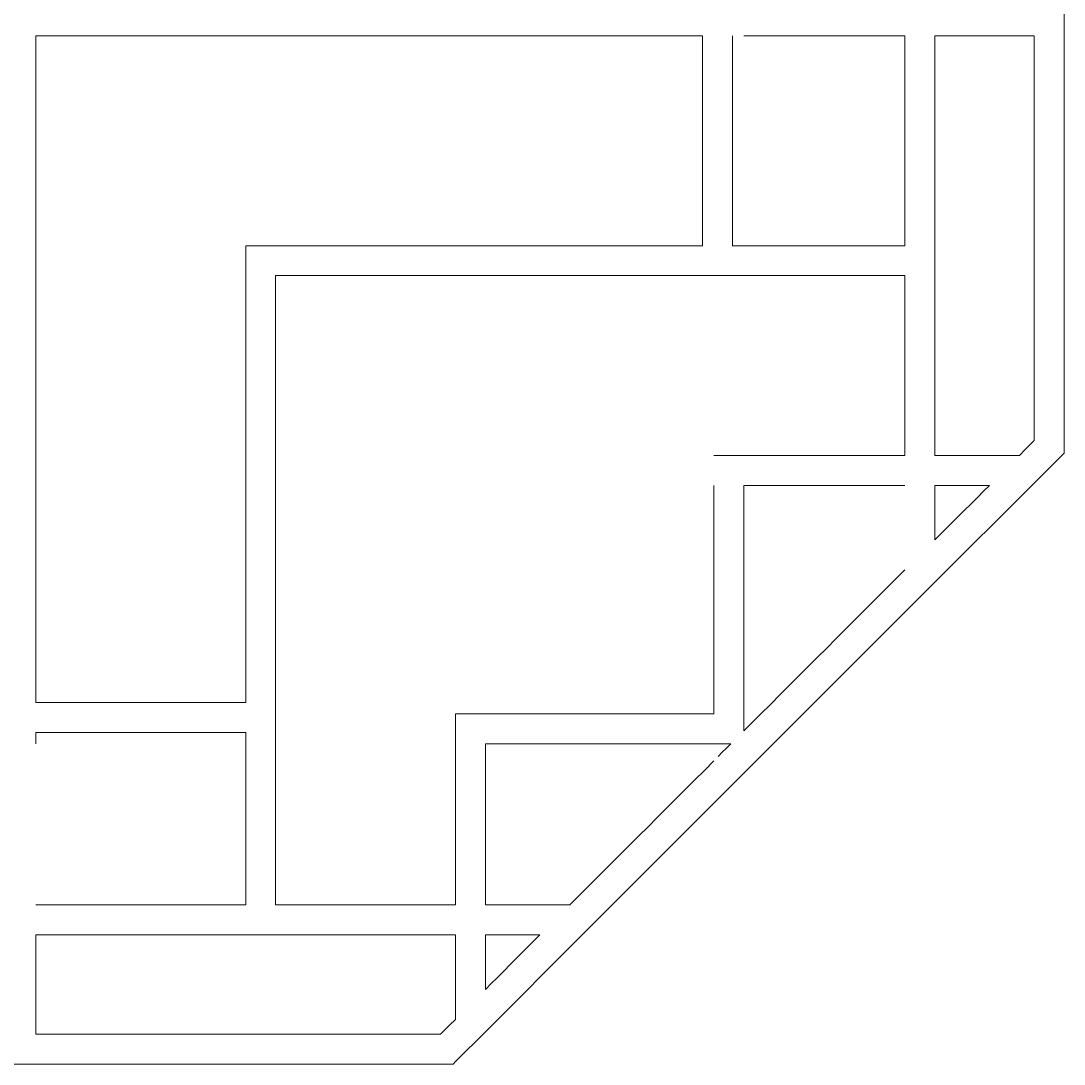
# Model space of a CAD drawing. Header units: centimetres. Extents: x -7.7 to 6, y -13.9 to 14.2.
# Drawn here: x -0.85 to 6.03, y -13.89 to -7.01 of the extents above; entities that cross this region are included whole.
import ezdxf

# ---------------------------------------------------------------- set-up
doc = ezdxf.new("R2010")
doc.units = ezdxf.units.CM
doc.header["$MEASUREMENT"] = 0
doc.layers.add('layer 1', color=7, linetype='Continuous')

msp = doc.modelspace()

# ---------------------------------------------------------------- linework, layer by layer
at = {"layer": 'layer 1', "color": 242, "lineweight": 9}
for points, knots in [([(6.01273, -4.14414), (6.01273, -4.14414), (5.81486, -3.94628), (5.81486, -3.94628), (5.81486, -3.94628), (5.81486, -3.94628), (5.17567, -3.3071), (5.17567, -3.3071), (5.17567, -3.3071), (5.17567, -3.3071), (4.97781, -3.11009), (4.97781, -3.11009), (4.97781, -3.11009), (4.97781, -3.11009), (4.30766, -2.43908), (4.30766, -2.43908), (4.30766, -2.43908), (4.30766, -2.43908), (4.1098, -2.24122), (4.1098, -2.24122), (4.1098, -2.24122), (4.1098, -2.24122), (3.91537, -2.04679), (3.91537, -2.04679), (3.91537, -2.04679), (3.91537, -2.04679), (3.71751, -1.8498), (3.71751, -1.8498), (3.71751, -1.8498), (3.71751, -1.8498), (3.0465, -1.17878), (3.0465, -1.17878), (3.0465, -1.17878), (3.0465, -1.17878), (2.84949, -0.98092), (2.84949, -0.98092), (2.84949, -0.98092), (2.84949, -0.98092), (2.21031, -0.34173), (2.21031, -0.34173), (2.21031, -0.34173), (2.21031, -0.34173), (2.01245, -0.14473), (2.01245, -0.14473), (2.01245, -0.14473), (2.01245, -0.14473), (1.99696, -0.12838), (1.99696, -0.12838), (1.99696, -0.12838), (1.99696, -0.12838), (1.95567, -0.12838), (1.95567, -0.12838), (1.95567, -0.12838), (1.95567, -0.12838), (0.82612, -0.12838), (0.82612, -0.12838), (0.82612, -0.12838), (0.82612, -0.12838), (0.62912, -0.12838), (0.62912, -0.12838), (0.62912, -0.12838), (0.62912, -0.12838), (-0.75507, -0.12838), (-0.75507, -0.12838), (-0.75507, -0.12838), (-0.75507, -0.12838), (-0.95293, -0.12838), (-0.95293, -0.12838), (-0.95293, -0.12838), (-0.95293, -0.12838), (-2.33625, -0.12838), (-2.33625, -0.12838), (-2.33625, -0.12838), (-2.33625, -0.12838), (-2.53411, -0.12838), (-2.53411, -0.12838), (-2.53411, -0.12838), (-2.53411, -0.12838), (-3.70494, -0.12838), (-3.70494, -0.12838), (-3.70494, -0.12838), (-3.70494, -0.12838), (-3.72043, -0.14386), (-3.72043, -0.14386), (-3.72043, -0.14386), (-3.72043, -0.14386), (-3.91829, -0.34173), (-3.91829, -0.34173), (-3.91829, -0.34173), (-3.91829, -0.34173), (-4.55748, -0.98092), (-4.55748, -0.98092), (-4.55748, -0.98092), (-4.55748, -0.98092), (-4.75448, -1.17878), (-4.75448, -1.17878), (-4.75448, -1.17878), (-4.75448, -1.17878), (-5.42549, -1.8498), (-5.42549, -1.8498), (-5.42549, -1.8498), (-5.42549, -1.8498), (-5.62336, -2.04679), (-5.62336, -2.04679), (-5.62336, -2.04679), (-5.62336, -2.04679), (-5.81778, -2.24122), (-5.81778, -2.24122), (-5.81778, -2.24122), (-5.81778, -2.24122), (-6.01479, -2.43908), (-6.01479, -2.43908), (-6.01479, -2.43908), (-6.01479, -2.43908), (-6.6858, -3.11009), (-6.6858, -3.11009), (-6.6858, -3.11009), (-6.6858, -3.11009), (-6.88366, -3.3071), (-6.88366, -3.3071), (-6.88366, -3.3071), (-6.88366, -3.3071), (-7.52284, -3.94628), (-7.52284, -3.94628), (-7.52284, -3.94628), (-7.52284, -3.94628), (-7.72071, -4.14414), (-7.72071, -4.14414), (-7.72071, -4.14414), (-7.72071, -4.14414), (-7.73619, -4.15963), (-7.73619, -4.15963), (-7.73619, -4.15963), (-7.73619, -4.15963), (-7.73619, -5.33047), (-7.73619, -5.33047), (-7.73619, -5.33047), (-7.73619, -5.33047), (-7.73619, -5.52747), (-7.73619, -5.52747), (-7.73619, -5.52747), (-7.73619, -5.52747), (-7.73619, -6.91166), (-7.73619, -6.91166), (-7.73619, -6.91166), (-7.73619, -6.91166), (-7.73619, -7.10952), (-7.73619, -7.10952), (-7.73619, -7.10952), (-7.73619, -7.10952), (-7.73619, -8.49369), (-7.73619, -8.49369), (-7.73619, -8.49369), (-7.73619, -8.49369), (-7.73619, -8.6907), (-7.73619, -8.6907), (-7.73619, -8.6907), (-7.73619, -8.6907), (-7.73619, -9.86153), (-7.73619, -9.86153), (-7.73619, -9.86153), (-7.73619, -9.86153), (-7.72071, -9.87702), (-7.72071, -9.87702), (-7.72071, -9.87702), (-7.72071, -9.87702), (-7.52284, -10.07488), (-7.52284, -10.07488), (-7.52284, -10.07488), (-7.52284, -10.07488), (-6.88366, -10.71407), (-6.88366, -10.71407), (-6.88366, -10.71407), (-6.88366, -10.71407), (-6.6858, -10.91107), (-6.6858, -10.91107), (-6.6858, -10.91107), (-6.6858, -10.91107), (-6.01479, -11.58208), (-6.01479, -11.58208), (-6.01479, -11.58208), (-6.01479, -11.58208), (-5.81778, -11.77995), (-5.81778, -11.77995), (-5.81778, -11.77995), (-5.81778, -11.77995), (-5.62336, -11.97437), (-5.62336, -11.97437), (-5.62336, -11.97437), (-5.62336, -11.97437), (-5.42549, -12.17138), (-5.42549, -12.17138), (-5.42549, -12.17138), (-5.42549, -12.17138), (-4.75448, -12.84239), (-4.75448, -12.84239), (-4.75448, -12.84239), (-4.75448, -12.84239), (-4.55748, -13.04025), (-4.55748, -13.04025), (-4.55748, -13.04025), (-4.55748, -13.04025), (-3.91829, -13.67943), (-3.91829, -13.67943), (-3.91829, -13.67943), (-3.91829, -13.67943), (-3.72043, -13.8773), (-3.72043, -13.8773), (-3.72043, -13.8773), (-3.72043, -13.8773), (-3.70494, -13.89278), (-3.70494, -13.89278), (-3.70494, -13.89278), (-3.70494, -13.89278), (-2.53411, -13.89278), (-2.53411, -13.89278), (-2.53411, -13.89278), (-2.53411, -13.89278), (-2.33625, -13.89278), (-2.33625, -13.89278), (-2.33625, -13.89278), (-2.33625, -13.89278), (-0.95293, -13.89278), (-0.95293, -13.89278), (-0.95293, -13.89278), (-0.95293, -13.89278), (-0.75507, -13.89278), (-0.75507, -13.89278), (-0.75507, -13.89278), (-0.75507, -13.89278), (0.62912, -13.89278), (0.62912, -13.89278), (0.62912, -13.89278), (0.62912, -13.89278), (0.82612, -13.89278), (0.82612, -13.89278), (0.82612, -13.89278), (0.82612, -13.89278), (1.99696, -13.89278), (1.99696, -13.89278), (1.99696, -13.89278), (1.99696, -13.89278), (2.01245, -13.87644), (2.01245, -13.87644), (2.01245, -13.87644), (2.01245, -13.87644), (2.21031, -13.67943), (2.21031, -13.67943), (2.21031, -13.67943), (2.21031, -13.67943), (2.84949, -13.04025), (2.84949, -13.04025), (2.84949, -13.04025), (2.84949, -13.04025), (3.0465, -12.84239), (3.0465, -12.84239), (3.0465, -12.84239), (3.0465, -12.84239), (3.71751, -12.17138), (3.71751, -12.17138), (3.71751, -12.17138), (3.71751, -12.17138), (3.91537, -11.97437), (3.91537, -11.97437), (3.91537, -11.97437), (3.91537, -11.97437), (4.1098, -11.77995), (4.1098, -11.77995), (4.1098, -11.77995), (4.1098, -11.77995), (4.30766, -11.58208), (4.30766, -11.58208), (4.30766, -11.58208), (4.30766, -11.58208), (4.97781, -10.91107), (4.97781, -10.91107), (4.97781, -10.91107), (4.97781, -10.91107), (5.17567, -10.71407), (5.17567, -10.71407), (5.17567, -10.71407), (5.17567, -10.71407), (5.81486, -10.07488), (5.81486, -10.07488), (5.81486, -10.07488), (5.81486, -10.07488), (6.01273, -9.87702), (6.01273, -9.87702), (6.01273, -9.87702), (6.01273, -9.87702), (6.02821, -9.86153), (6.02821, -9.86153), (6.02821, -9.86153), (6.02821, -9.86153), (6.02821, -8.6907), (6.02821, -8.6907), (6.02821, -8.6907), (6.02821, -8.6907), (6.02821, -8.49369), (6.02821, -8.49369), (6.02821, -8.49369), (6.02821, -8.49369), (6.02821, -7.10952), (6.02821, -7.10952), (6.02821, -7.10952), (6.02821, -7.10952), (6.02821, -6.91166), (6.02821, -6.91166), (6.02821, -6.91166), (6.02821, -6.91166), (6.02821, -5.52747), (6.02821, -5.52747), (6.02821, -5.52747), (6.02821, -5.52747), (6.02821, -5.33047), (6.02821, -5.33047), (6.02821, -5.33047), (6.02821, -5.33047), (6.02821, -4.15963), (6.02821, -4.15963)], [0, 0, 0, 0, 0.0123457, 0.0123457, 0.0123457, 0.0123457, 0.0246914, 0.0246914, 0.0246914, 0.0246914, 0.037037, 0.037037, 0.037037, 0.037037, 0.0493827, 0.0493827, 0.0493827, 0.0493827, 0.0617284, 0.0617284, 0.0617284, 0.0617284, 0.0740741, 0.0740741, 0.0740741, 0.0740741, 0.0864198, 0.0864198, 0.0864198, 0.0864198, 0.0987654, 0.0987654, 0.0987654, 0.0987654, 0.1111111, 0.1111111, 0.1111111, 0.1111111, 0.1234568, 0.1234568, 0.1234568, 0.1234568, 0.1358025, 0.1358025, 0.1358025, 0.1358025, 0.1481481, 0.1481481, 0.1481481, 0.1481481, 0.1604938, 0.1604938, 0.1604938, 0.1604938, 0.1728395, 0.1728395, 0.1728395, 0.1728395, 0.1851852, 0.1851852, 0.1851852, 0.1851852, 0.1975309, 0.1975309, 0.1975309, 0.1975309, 0.2098765, 0.2098765, 0.2098765, 0.2098765, 0.2222222, 0.2222222, 0.2222222, 0.2222222, 0.2345679, 0.2345679, 0.2345679, 0.2345679, 0.2469136, 0.2469136, 0.2469136, 0.2469136, 0.2592593, 0.2592593, 0.2592593, 0.2592593, 0.2716049, 0.2716049, 0.2716049, 0.2716049, 0.2839506, 0.2839506, 0.2839506, 0.2839506, 0.2962963, 0.2962963, 0.2962963, 0.2962963, 0.308642, 0.308642, 0.308642, 0.308642, 0.3209877, 0.3209877, 0.3209877, 0.3209877, 0.3333333, 0.3333333, 0.3333333, 0.3333333, 0.345679, 0.345679, 0.345679, 0.345679, 0.3580247, 0.3580247, 0.3580247, 0.3580247, 0.3703704, 0.3703704, 0.3703704, 0.3703704, 0.382716, 0.382716, 0.382716, 0.382716, 0.3950617, 0.3950617, 0.3950617, 0.3950617, 0.4074074, 0.4074074, 0.4074074, 0.4074074, 0.4197531, 0.4197531, 0.4197531, 0.4197531, 0.4320988, 0.4320988, 0.4320988, 0.4320988, 0.4444444, 0.4444444, 0.4444444, 0.4444444, 0.4567901, 0.4567901, 0.4567901, 0.4567901, 0.4691358, 0.4691358, 0.4691358, 0.4691358, 0.4814815, 0.4814815, 0.4814815, 0.4814815, 0.4938272, 0.4938272, 0.4938272, 0.4938272, 0.5061728, 0.5061728, 0.5061728, 0.5061728, 0.5185185, 0.5185185, 0.5185185, 0.5185185, 0.5308642, 0.5308642, 0.5308642, 0.5308642, 0.5432099, 0.5432099, 0.5432099, 0.5432099, 0.5555556, 0.5555556, 0.5555556, 0.5555556, 0.5679012, 0.5679012, 0.5679012, 0.5679012, 0.5802469, 0.5802469, 0.5802469, 0.5802469, 0.5925926, 0.5925926, 0.5925926, 0.5925926, 0.6049383, 0.6049383, 0.6049383, 0.6049383, 0.617284, 0.617284, 0.617284, 0.617284, 0.6296296, 0.6296296, 0.6296296, 0.6296296, 0.6419753, 0.6419753, 0.6419753, 0.6419753, 0.654321, 0.654321, 0.654321, 0.654321, 0.6666667, 0.6666667, 0.6666667, 0.6666667, 0.6790123, 0.6790123, 0.6790123, 0.6790123, 0.691358, 0.691358, 0.691358, 0.691358, 0.7037037, 0.7037037, 0.7037037, 0.7037037, 0.7160494, 0.7160494, 0.7160494, 0.7160494, 0.7283951, 0.7283951, 0.7283951, 0.7283951, 0.7407407, 0.7407407, 0.7407407, 0.7407407, 0.7530864, 0.7530864, 0.7530864, 0.7530864, 0.7654321, 0.7654321, 0.7654321, 0.7654321, 0.7777778, 0.7777778, 0.7777778, 0.7777778, 0.7901235, 0.7901235, 0.7901235, 0.7901235, 0.8024691, 0.8024691, 0.8024691, 0.8024691, 0.8148148, 0.8148148, 0.8148148, 0.8148148, 0.8271605, 0.8271605, 0.8271605, 0.8271605, 0.8395062, 0.8395062, 0.8395062, 0.8395062, 0.8518519, 0.8518519, 0.8518519, 0.8518519, 0.8641975, 0.8641975, 0.8641975, 0.8641975, 0.8765432, 0.8765432, 0.8765432, 0.8765432, 0.8888889, 0.8888889, 0.8888889, 0.8888889, 0.9012346, 0.9012346, 0.9012346, 0.9012346, 0.9135802, 0.9135802, 0.9135802, 0.9135802, 0.9259259, 0.9259259, 0.9259259, 0.9259259, 0.9382716, 0.9382716, 0.9382716, 0.9382716, 0.9506173, 0.9506173, 0.9506173, 0.9506173, 0.962963, 0.962963, 0.962963, 0.962963, 0.9753086, 0.9753086, 0.9753086, 0.9753086, 1, 1, 1, 1]), ([(0.62912, -8.6907), (0.62912, -8.6907), (0.62912, -9.87702), (0.62912, -9.87702), (0.62912, -9.87702), (0.62912, -9.87702), (0.62912, -10.07488), (0.62912, -10.07488), (0.62912, -10.07488), (0.62912, -10.07488), (0.62912, -11.5081), (0.62912, -11.5081), (0.62912, -11.5081), (0.62912, -11.5081), (-0.75507, -11.5081), (-0.75507, -11.5081), (-0.75507, -11.5081), (-0.75507, -11.5081), (-0.75507, -10.07488), (-0.75507, -10.07488), (-0.75507, -10.07488), (-0.75507, -10.07488), (-0.75507, -9.87702), (-0.75507, -9.87702), (-0.75507, -9.87702), (-0.75507, -9.87702), (-0.75507, -8.6907), (-0.75507, -8.6907), (-0.75507, -8.6907), (-0.75507, -8.6907), (-0.75507, -8.49369), (-0.75507, -8.49369), (-0.75507, -8.49369), (-0.75507, -8.49369), (-0.75507, -7.10952), (-0.75507, -7.10952), (-0.75507, -7.10952), (-0.75507, -7.10952), (0.62912, -7.10952), (0.62912, -7.10952), (0.62912, -7.10952), (0.62912, -7.10952), (0.82612, -7.10952), (0.82612, -7.10952), (0.82612, -7.10952), (0.82612, -7.10952), (2.01245, -7.10952), (2.01245, -7.10952), (2.01245, -7.10952), (2.01245, -7.10952), (2.21031, -7.10952), (2.21031, -7.10952), (2.21031, -7.10952), (2.21031, -7.10952), (3.64353, -7.10952), (3.64353, -7.10952), (3.64353, -7.10952), (3.64353, -7.10952), (3.64353, -8.49369), (3.64353, -8.49369), (3.64353, -8.49369), (3.64353, -8.49369), (2.21031, -8.49369), (2.21031, -8.49369), (2.21031, -8.49369), (2.21031, -8.49369), (2.01245, -8.49369), (2.01245, -8.49369), (2.01245, -8.49369), (2.01245, -8.49369), (0.82612, -8.49369), (0.82612, -8.49369), (0.82612, -8.49369), (0.82612, -8.49369), (0.62912, -8.49369), (0.62912, -8.49369), (0.62912, -8.49369), (0.62912, -8.49369), (0.62912, -8.6907), (0.62912, -8.6907), (0.62912, -8.6907), (0.62912, -8.6907), (0.62912, -8.6907), (0.62912, -8.6907)], [0, 0, 0, 0, 0.0454545, 0.0454545, 0.0454545, 0.0454545, 0.0909091, 0.0909091, 0.0909091, 0.0909091, 0.1363636, 0.1363636, 0.1363636, 0.1363636, 0.1818182, 0.1818182, 0.1818182, 0.1818182, 0.2272727, 0.2272727, 0.2272727, 0.2272727, 0.2727273, 0.2727273, 0.2727273, 0.2727273, 0.3181818, 0.3181818, 0.3181818, 0.3181818, 0.3636364, 0.3636364, 0.3636364, 0.3636364, 0.4090909, 0.4090909, 0.4090909, 0.4090909, 0.4545455, 0.4545455, 0.4545455, 0.4545455, 0.5, 0.5, 0.5, 0.5, 0.5454545, 0.5454545, 0.5454545, 0.5454545, 0.5909091, 0.5909091, 0.5909091, 0.5909091, 0.6363636, 0.6363636, 0.6363636, 0.6363636, 0.6818182, 0.6818182, 0.6818182, 0.6818182, 0.7272727, 0.7272727, 0.7272727, 0.7272727, 0.7727273, 0.7727273, 0.7727273, 0.7727273, 0.8181818, 0.8181818, 0.8181818, 0.8181818, 0.8636364, 0.8636364, 0.8636364, 0.8636364, 0.9090909, 0.9090909, 0.9090909, 0.9090909, 1, 1, 1, 1]), ([(3.91537, -7.10952), (3.91537, -7.10952), (4.97781, -7.10952), (4.97781, -7.10952), (4.97781, -7.10952), (4.97781, -7.10952), (4.97781, -8.49369), (4.97781, -8.49369), (4.97781, -8.49369), (4.97781, -8.49369), (3.91537, -8.49369), (3.91537, -8.49369), (3.91537, -8.49369), (3.91537, -8.49369), (3.84139, -8.49369), (3.84139, -8.49369), (3.84139, -8.49369), (3.84139, -8.49369), (3.84139, -7.10952), (3.84139, -7.10952)], [0, 0, 0, 0, 0.1666667, 0.1666667, 0.1666667, 0.1666667, 0.3333333, 0.3333333, 0.3333333, 0.3333333, 0.5, 0.5, 0.5, 0.5, 0.6666667, 0.6666667, 0.6666667, 0.6666667, 1, 1, 1, 1]), ([(5.17567, -9.87702), (5.17567, -9.87702), (5.17567, -8.6907), (5.17567, -8.6907), (5.17567, -8.6907), (5.17567, -8.6907), (5.17567, -8.49369), (5.17567, -8.49369), (5.17567, -8.49369), (5.17567, -8.49369), (5.17567, -7.10952), (5.17567, -7.10952), (5.17567, -7.10952), (5.17567, -7.10952), (5.83035, -7.10952), (5.83035, -7.10952), (5.83035, -7.10952), (5.83035, -7.10952), (5.83035, -7.20071), (5.83035, -7.20071), (5.83035, -7.20071), (5.83035, -7.20071), (5.83035, -7.29103), (5.83035, -7.29103), (5.83035, -7.29103), (5.83035, -7.29103), (5.83035, -7.38137), (5.83035, -7.38137), (5.83035, -7.38137), (5.83035, -7.38137), (5.83035, -7.47169), (5.83035, -7.47169), (5.83035, -7.47169), (5.83035, -7.47169), (5.83035, -7.56116), (5.83035, -7.56116), (5.83035, -7.56116), (5.83035, -7.56116), (5.83035, -7.65062), (5.83035, -7.65062), (5.83035, -7.65062), (5.83035, -7.65062), (5.83035, -7.73924), (5.83035, -7.73924), (5.83035, -7.73924), (5.83035, -7.73924), (5.83035, -7.82699), (5.83035, -7.82699), (5.83035, -7.82699), (5.83035, -7.82699), (5.83035, -7.91387), (5.83035, -7.91387), (5.83035, -7.91387), (5.83035, -7.91387), (5.83035, -7.9999), (5.83035, -7.9999), (5.83035, -7.9999), (5.83035, -7.9999), (5.83035, -8.08507), (5.83035, -8.08507), (5.83035, -8.08507), (5.83035, -8.08507), (5.83035, -8.16938), (5.83035, -8.16938), (5.83035, -8.16938), (5.83035, -8.16938), (5.83035, -8.25196), (5.83035, -8.25196), (5.83035, -8.25196), (5.83035, -8.25196), (5.83035, -8.33368), (5.83035, -8.33368), (5.83035, -8.33368), (5.83035, -8.33368), (5.83035, -8.41455), (5.83035, -8.41455), (5.83035, -8.41455), (5.83035, -8.41455), (5.83035, -8.49369), (5.83035, -8.49369), (5.83035, -8.49369), (5.83035, -8.49369), (5.83035, -8.51865), (5.83035, -8.51865), (5.83035, -8.51865), (5.83035, -8.51865), (5.83035, -8.54359), (5.83035, -8.54359), (5.83035, -8.54359), (5.83035, -8.54359), (5.83035, -8.56855), (5.83035, -8.56855), (5.83035, -8.56855), (5.83035, -8.56855), (5.83035, -8.59349), (5.83035, -8.59349), (5.83035, -8.59349), (5.83035, -8.59349), (5.83035, -8.61844), (5.83035, -8.61844), (5.83035, -8.61844), (5.83035, -8.61844), (5.83035, -8.64253), (5.83035, -8.64253), (5.83035, -8.64253), (5.83035, -8.64253), (5.83035, -8.66662), (5.83035, -8.66662), (5.83035, -8.66662), (5.83035, -8.66662), (5.83035, -8.6907), (5.83035, -8.6907), (5.83035, -8.6907), (5.83035, -8.6907), (5.83035, -8.80598), (5.83035, -8.80598), (5.83035, -8.80598), (5.83035, -8.80598), (5.83035, -8.9161), (5.83035, -8.9161), (5.83035, -8.9161), (5.83035, -8.9161), (5.83035, -9.02105), (5.83035, -9.02105), (5.83035, -9.02105), (5.83035, -9.02105), (5.83035, -9.1217), (5.83035, -9.1217), (5.83035, -9.1217), (5.83035, -9.1217), (5.83035, -9.21547), (5.83035, -9.21547), (5.83035, -9.21547), (5.83035, -9.21547), (5.83035, -9.30407), (5.83035, -9.30407), (5.83035, -9.30407), (5.83035, -9.30407), (5.83035, -9.38581), (5.83035, -9.38581), (5.83035, -9.38581), (5.83035, -9.38581), (5.83035, -9.46064), (5.83035, -9.46064), (5.83035, -9.46064), (5.83035, -9.46064), (5.83035, -9.52947), (5.83035, -9.52947), (5.83035, -9.52947), (5.83035, -9.52947), (5.83035, -9.58968), (5.83035, -9.58968), (5.83035, -9.58968), (5.83035, -9.58968), (5.83035, -9.64302), (5.83035, -9.64302), (5.83035, -9.64302), (5.83035, -9.64302), (5.83035, -9.68776), (5.83035, -9.68776), (5.83035, -9.68776), (5.83035, -9.68776), (5.83035, -9.72389), (5.83035, -9.72389), (5.83035, -9.72389), (5.83035, -9.72389), (5.83035, -9.75142), (5.83035, -9.75142), (5.83035, -9.75142), (5.83035, -9.75142), (5.83035, -9.77034), (5.83035, -9.77034), (5.83035, -9.77034), (5.83035, -9.77034), (5.83035, -9.77981), (5.83035, -9.77981), (5.83035, -9.77981), (5.83035, -9.77981), (5.82088, -9.78842), (5.82088, -9.78842), (5.82088, -9.78842), (5.82088, -9.78842), (5.80195, -9.80819), (5.80195, -9.80819), (5.80195, -9.80819), (5.80195, -9.80819), (5.77185, -9.83831), (5.77185, -9.83831), (5.77185, -9.83831), (5.77185, -9.83831), (5.73313, -9.87702), (5.73313, -9.87702), (5.73313, -9.87702), (5.73313, -9.87702), (5.17567, -9.87702), (5.17567, -9.87702), (5.17567, -9.87702), (5.17567, -9.87702), (5.17567, -9.87702), (5.17567, -9.87702)], [0, 0, 0, 0, 0.0196078, 0.0196078, 0.0196078, 0.0196078, 0.0392157, 0.0392157, 0.0392157, 0.0392157, 0.0588235, 0.0588235, 0.0588235, 0.0588235, 0.0784314, 0.0784314, 0.0784314, 0.0784314, 0.0980392, 0.0980392, 0.0980392, 0.0980392, 0.1176471, 0.1176471, 0.1176471, 0.1176471, 0.1372549, 0.1372549, 0.1372549, 0.1372549, 0.1568627, 0.1568627, 0.1568627, 0.1568627, 0.1764706, 0.1764706, 0.1764706, 0.1764706, 0.1960784, 0.1960784, 0.1960784, 0.1960784, 0.2156863, 0.2156863, 0.2156863, 0.2156863, 0.2352941, 0.2352941, 0.2352941, 0.2352941, 0.254902, 0.254902, 0.254902, 0.254902, 0.2745098, 0.2745098, 0.2745098, 0.2745098, 0.2941176, 0.2941176, 0.2941176, 0.2941176, 0.3137255, 0.3137255, 0.3137255, 0.3137255, 0.3333333, 0.3333333, 0.3333333, 0.3333333, 0.3529412, 0.3529412, 0.3529412, 0.3529412, 0.372549, 0.372549, 0.372549, 0.372549, 0.3921569, 0.3921569, 0.3921569, 0.3921569, 0.4117647, 0.4117647, 0.4117647, 0.4117647, 0.4313725, 0.4313725, 0.4313725, 0.4313725, 0.4509804, 0.4509804, 0.4509804, 0.4509804, 0.4705882, 0.4705882, 0.4705882, 0.4705882, 0.4901961, 0.4901961, 0.4901961, 0.4901961, 0.5098039, 0.5098039, 0.5098039, 0.5098039, 0.5294118, 0.5294118, 0.5294118, 0.5294118, 0.5490196, 0.5490196, 0.5490196, 0.5490196, 0.5686275, 0.5686275, 0.5686275, 0.5686275, 0.5882353, 0.5882353, 0.5882353, 0.5882353, 0.6078431, 0.6078431, 0.6078431, 0.6078431, 0.627451, 0.627451, 0.627451, 0.627451, 0.6470588, 0.6470588, 0.6470588, 0.6470588, 0.6666667, 0.6666667, 0.6666667, 0.6666667, 0.6862745, 0.6862745, 0.6862745, 0.6862745, 0.7058824, 0.7058824, 0.7058824, 0.7058824, 0.7254902, 0.7254902, 0.7254902, 0.7254902, 0.745098, 0.745098, 0.745098, 0.745098, 0.7647059, 0.7647059, 0.7647059, 0.7647059, 0.7843137, 0.7843137, 0.7843137, 0.7843137, 0.8039216, 0.8039216, 0.8039216, 0.8039216, 0.8235294, 0.8235294, 0.8235294, 0.8235294, 0.8431373, 0.8431373, 0.8431373, 0.8431373, 0.8627451, 0.8627451, 0.8627451, 0.8627451, 0.8823529, 0.8823529, 0.8823529, 0.8823529, 0.9019608, 0.9019608, 0.9019608, 0.9019608, 0.9215686, 0.9215686, 0.9215686, 0.9215686, 0.9411765, 0.9411765, 0.9411765, 0.9411765, 0.9607843, 0.9607843, 0.9607843, 0.9607843, 1, 1, 1, 1]), ([(3.71751, -10.07488), (3.71751, -10.07488), (3.71751, -11.58208), (3.71751, -11.58208), (3.71751, -11.58208), (3.71751, -11.58208), (2.21031, -11.58208), (2.21031, -11.58208), (2.21031, -11.58208), (2.21031, -11.58208), (2.01245, -11.58208), (2.01245, -11.58208), (2.01245, -11.58208), (2.01245, -11.58208), (2.01245, -11.77995), (2.01245, -11.77995), (2.01245, -11.77995), (2.01245, -11.77995), (2.01245, -12.84239), (2.01245, -12.84239), (2.01245, -12.84239), (2.01245, -12.84239), (0.82612, -12.84239), (0.82612, -12.84239), (0.82612, -12.84239), (0.82612, -12.84239), (0.82612, -11.77995), (0.82612, -11.77995), (0.82612, -11.77995), (0.82612, -11.77995), (0.82612, -11.70596), (0.82612, -11.70596), (0.82612, -11.70596), (0.82612, -11.70596), (0.82612, -11.58208), (0.82612, -11.58208), (0.82612, -11.58208), (0.82612, -11.58208), (0.82612, -11.5081), (0.82612, -11.5081), (0.82612, -11.5081), (0.82612, -11.5081), (0.82612, -10.07488), (0.82612, -10.07488), (0.82612, -10.07488), (0.82612, -10.07488), (0.82612, -9.87702), (0.82612, -9.87702), (0.82612, -9.87702), (0.82612, -9.87702), (0.82612, -8.6907), (0.82612, -8.6907), (0.82612, -8.6907), (0.82612, -8.6907), (2.01245, -8.6907), (2.01245, -8.6907), (2.01245, -8.6907), (2.01245, -8.6907), (2.21031, -8.6907), (2.21031, -8.6907), (2.21031, -8.6907), (2.21031, -8.6907), (3.64353, -8.6907), (3.64353, -8.6907), (3.64353, -8.6907), (3.64353, -8.6907), (3.71751, -8.6907), (3.71751, -8.6907), (3.71751, -8.6907), (3.71751, -8.6907), (3.84139, -8.6907), (3.84139, -8.6907), (3.84139, -8.6907), (3.84139, -8.6907), (3.91537, -8.6907), (3.91537, -8.6907), (3.91537, -8.6907), (3.91537, -8.6907), (4.97781, -8.6907), (4.97781, -8.6907), (4.97781, -8.6907), (4.97781, -8.6907), (4.97781, -9.87702), (4.97781, -9.87702), (4.97781, -9.87702), (4.97781, -9.87702), (3.91537, -9.87702), (3.91537, -9.87702), (3.91537, -9.87702), (3.91537, -9.87702), (3.71751, -9.87702), (3.71751, -9.87702)], [0, 0, 0, 0, 0.0416667, 0.0416667, 0.0416667, 0.0416667, 0.0833333, 0.0833333, 0.0833333, 0.0833333, 0.125, 0.125, 0.125, 0.125, 0.1666667, 0.1666667, 0.1666667, 0.1666667, 0.2083333, 0.2083333, 0.2083333, 0.2083333, 0.25, 0.25, 0.25, 0.25, 0.2916667, 0.2916667, 0.2916667, 0.2916667, 0.3333333, 0.3333333, 0.3333333, 0.3333333, 0.375, 0.375, 0.375, 0.375, 0.4166667, 0.4166667, 0.4166667, 0.4166667, 0.4583333, 0.4583333, 0.4583333, 0.4583333, 0.5, 0.5, 0.5, 0.5, 0.5416667, 0.5416667, 0.5416667, 0.5416667, 0.5833333, 0.5833333, 0.5833333, 0.5833333, 0.625, 0.625, 0.625, 0.625, 0.6666667, 0.6666667, 0.6666667, 0.6666667, 0.7083333, 0.7083333, 0.7083333, 0.7083333, 0.75, 0.75, 0.75, 0.75, 0.7916667, 0.7916667, 0.7916667, 0.7916667, 0.8333333, 0.8333333, 0.8333333, 0.8333333, 0.875, 0.875, 0.875, 0.875, 0.9166667, 0.9166667, 0.9166667, 0.9166667, 1, 1, 1, 1]), ([(4.97781, -10.63148), (4.97781, -10.63148), (4.92447, -10.68568), (4.92447, -10.68568), (4.92447, -10.68568), (4.92447, -10.68568), (4.86941, -10.74073), (4.86941, -10.74073), (4.86941, -10.74073), (4.86941, -10.74073), (4.8135, -10.79666), (4.8135, -10.79666), (4.8135, -10.79666), (4.8135, -10.79666), (4.75672, -10.85257), (4.75672, -10.85257), (4.75672, -10.85257), (4.75672, -10.85257), (4.69908, -10.91021), (4.69908, -10.91021), (4.69908, -10.91021), (4.69908, -10.91021), (4.64145, -10.96871), (4.64145, -10.96871), (4.64145, -10.96871), (4.64145, -10.96871), (4.58208, -11.02806), (4.58208, -11.02806), (4.58208, -11.02806), (4.58208, -11.02806), (4.52273, -11.08743), (4.52273, -11.08743), (4.52273, -11.08743), (4.52273, -11.08743), (4.46251, -11.14765), (4.46251, -11.14765), (4.46251, -11.14765), (4.46251, -11.14765), (4.40142, -11.20872), (4.40142, -11.20872), (4.40142, -11.20872), (4.40142, -11.20872), (4.33948, -11.26981), (4.33948, -11.26981), (4.33948, -11.26981), (4.33948, -11.26981), (4.27841, -11.33175), (4.27841, -11.33175), (4.27841, -11.33175), (4.27841, -11.33175), (4.2156, -11.39369), (4.2156, -11.39369), (4.2156, -11.39369), (4.2156, -11.39369), (4.15366, -11.45648), (4.15366, -11.45648), (4.15366, -11.45648), (4.15366, -11.45648), (4.09087, -11.51929), (4.09087, -11.51929), (4.09087, -11.51929), (4.09087, -11.51929), (4.02721, -11.58208), (4.02721, -11.58208), (4.02721, -11.58208), (4.02721, -11.58208), (3.99968, -11.61048), (3.99968, -11.61048), (3.99968, -11.61048), (3.99968, -11.61048), (3.97129, -11.63801), (3.97129, -11.63801), (3.97129, -11.63801), (3.97129, -11.63801), (3.94376, -11.66639), (3.94376, -11.66639), (3.94376, -11.66639), (3.94376, -11.66639), (3.91537, -11.69478), (3.91537, -11.69478), (3.91537, -11.69478), (3.91537, -11.69478), (3.91537, -11.58208), (3.91537, -11.58208), (3.91537, -11.58208), (3.91537, -11.58208), (3.91537, -10.07488), (3.91537, -10.07488), (3.91537, -10.07488), (3.91537, -10.07488), (4.97781, -10.07488), (4.97781, -10.07488)], [0, 0, 0, 0, 0.0416667, 0.0416667, 0.0416667, 0.0416667, 0.0833333, 0.0833333, 0.0833333, 0.0833333, 0.125, 0.125, 0.125, 0.125, 0.1666667, 0.1666667, 0.1666667, 0.1666667, 0.2083333, 0.2083333, 0.2083333, 0.2083333, 0.25, 0.25, 0.25, 0.25, 0.2916667, 0.2916667, 0.2916667, 0.2916667, 0.3333333, 0.3333333, 0.3333333, 0.3333333, 0.375, 0.375, 0.375, 0.375, 0.4166667, 0.4166667, 0.4166667, 0.4166667, 0.4583333, 0.4583333, 0.4583333, 0.4583333, 0.5, 0.5, 0.5, 0.5, 0.5416667, 0.5416667, 0.5416667, 0.5416667, 0.5833333, 0.5833333, 0.5833333, 0.5833333, 0.625, 0.625, 0.625, 0.625, 0.6666667, 0.6666667, 0.6666667, 0.6666667, 0.7083333, 0.7083333, 0.7083333, 0.7083333, 0.75, 0.75, 0.75, 0.75, 0.7916667, 0.7916667, 0.7916667, 0.7916667, 0.8333333, 0.8333333, 0.8333333, 0.8333333, 0.875, 0.875, 0.875, 0.875, 0.9166667, 0.9166667, 0.9166667, 0.9166667, 1, 1, 1, 1]), ([(5.17567, -10.43447), (5.17567, -10.43447), (5.17567, -10.07488), (5.17567, -10.07488), (5.17567, -10.07488), (5.17567, -10.07488), (5.53527, -10.07488), (5.53527, -10.07488), (5.53527, -10.07488), (5.53527, -10.07488), (5.49656, -10.1136), (5.49656, -10.1136), (5.49656, -10.1136), (5.49656, -10.1136), (5.45612, -10.15403), (5.45612, -10.15403), (5.45612, -10.15403), (5.45612, -10.15403), (5.41397, -10.19619), (5.41397, -10.19619), (5.41397, -10.19619), (5.41397, -10.19619), (5.36924, -10.24092), (5.36924, -10.24092), (5.36924, -10.24092), (5.36924, -10.24092), (5.32364, -10.28651), (5.32364, -10.28651), (5.32364, -10.28651), (5.32364, -10.28651), (5.27546, -10.33383), (5.27546, -10.33383), (5.27546, -10.33383), (5.27546, -10.33383), (5.22643, -10.38373), (5.22643, -10.38373), (5.22643, -10.38373), (5.22643, -10.38373), (5.17567, -10.43447), (5.17567, -10.43447), (5.17567, -10.43447), (5.17567, -10.43447), (5.17567, -10.43447), (5.17567, -10.43447)], [0, 0, 0, 0, 0.0833333, 0.0833333, 0.0833333, 0.0833333, 0.1666667, 0.1666667, 0.1666667, 0.1666667, 0.25, 0.25, 0.25, 0.25, 0.3333333, 0.3333333, 0.3333333, 0.3333333, 0.4166667, 0.4166667, 0.4166667, 0.4166667, 0.5, 0.5, 0.5, 0.5, 0.5833333, 0.5833333, 0.5833333, 0.5833333, 0.6666667, 0.6666667, 0.6666667, 0.6666667, 0.75, 0.75, 0.75, 0.75, 0.8333333, 0.8333333, 0.8333333, 0.8333333, 1, 1, 1, 1]), ([(-0.75507, -11.77995), (-0.75507, -11.77995), (-0.75507, -11.70596), (-0.75507, -11.70596), (-0.75507, -11.70596), (-0.75507, -11.70596), (0.62912, -11.70596), (0.62912, -11.70596), (0.62912, -11.70596), (0.62912, -11.70596), (0.62912, -11.77995), (0.62912, -11.77995), (0.62912, -11.77995), (0.62912, -11.77995), (0.62912, -12.84239), (0.62912, -12.84239), (0.62912, -12.84239), (0.62912, -12.84239), (-0.75507, -12.84239), (-0.75507, -12.84239)], [0, 0, 0, 0, 0.1666667, 0.1666667, 0.1666667, 0.1666667, 0.3333333, 0.3333333, 0.3333333, 0.3333333, 0.5, 0.5, 0.5, 0.5, 0.6666667, 0.6666667, 0.6666667, 0.6666667, 1, 1, 1, 1]), ([(3.71751, -11.89178), (3.71751, -11.89178), (3.6547, -11.95544), (3.6547, -11.95544), (3.6547, -11.95544), (3.6547, -11.95544), (3.59191, -12.01825), (3.59191, -12.01825), (3.59191, -12.01825), (3.59191, -12.01825), (3.5291, -12.08019), (3.5291, -12.08019), (3.5291, -12.08019), (3.5291, -12.08019), (3.46716, -12.14298), (3.46716, -12.14298), (3.46716, -12.14298), (3.46716, -12.14298), (3.40522, -12.20407), (3.40522, -12.20407), (3.40522, -12.20407), (3.40522, -12.20407), (3.34415, -12.26601), (3.34415, -12.26601), (3.34415, -12.26601), (3.34415, -12.26601), (3.28307, -12.32708), (3.28307, -12.32708), (3.28307, -12.32708), (3.28307, -12.32708), (3.22285, -12.3873), (3.22285, -12.3873), (3.22285, -12.3873), (3.22285, -12.3873), (3.16349, -12.44667), (3.16349, -12.44667), (3.16349, -12.44667), (3.16349, -12.44667), (3.10413, -12.50602), (3.10413, -12.50602), (3.10413, -12.50602), (3.10413, -12.50602), (3.04563, -12.56366), (3.04563, -12.56366), (3.04563, -12.56366), (3.04563, -12.56366), (2.988, -12.62129), (2.988, -12.62129), (2.988, -12.62129), (2.988, -12.62129), (2.93207, -12.67807), (2.93207, -12.67807), (2.93207, -12.67807), (2.93207, -12.67807), (2.87616, -12.734), (2.87616, -12.734), (2.87616, -12.734), (2.87616, -12.734), (2.8211, -12.78905), (2.8211, -12.78905), (2.8211, -12.78905), (2.8211, -12.78905), (2.76777, -12.84239), (2.76777, -12.84239), (2.76777, -12.84239), (2.76777, -12.84239), (2.21031, -12.84239), (2.21031, -12.84239), (2.21031, -12.84239), (2.21031, -12.84239), (2.21031, -11.77995), (2.21031, -11.77995), (2.21031, -11.77995), (2.21031, -11.77995), (3.71751, -11.77995), (3.71751, -11.77995), (3.71751, -11.77995), (3.71751, -11.77995), (3.8302, -11.77995), (3.8302, -11.77995), (3.8302, -11.77995), (3.8302, -11.77995), (3.80182, -11.80834), (3.80182, -11.80834), (3.80182, -11.80834), (3.80182, -11.80834), (3.77342, -11.83587), (3.77342, -11.83587), (3.77342, -11.83587), (3.77342, -11.83587), (3.74589, -11.86425), (3.74589, -11.86425)], [0, 0, 0, 0, 0.0416667, 0.0416667, 0.0416667, 0.0416667, 0.0833333, 0.0833333, 0.0833333, 0.0833333, 0.125, 0.125, 0.125, 0.125, 0.1666667, 0.1666667, 0.1666667, 0.1666667, 0.2083333, 0.2083333, 0.2083333, 0.2083333, 0.25, 0.25, 0.25, 0.25, 0.2916667, 0.2916667, 0.2916667, 0.2916667, 0.3333333, 0.3333333, 0.3333333, 0.3333333, 0.375, 0.375, 0.375, 0.375, 0.4166667, 0.4166667, 0.4166667, 0.4166667, 0.4583333, 0.4583333, 0.4583333, 0.4583333, 0.5, 0.5, 0.5, 0.5, 0.5416667, 0.5416667, 0.5416667, 0.5416667, 0.5833333, 0.5833333, 0.5833333, 0.5833333, 0.625, 0.625, 0.625, 0.625, 0.6666667, 0.6666667, 0.6666667, 0.6666667, 0.7083333, 0.7083333, 0.7083333, 0.7083333, 0.75, 0.75, 0.75, 0.75, 0.7916667, 0.7916667, 0.7916667, 0.7916667, 0.8333333, 0.8333333, 0.8333333, 0.8333333, 0.875, 0.875, 0.875, 0.875, 0.9166667, 0.9166667, 0.9166667, 0.9166667, 1, 1, 1, 1]), ([(1.91523, -13.69492), (1.91523, -13.69492), (1.90577, -13.69492), (1.90577, -13.69492), (1.90577, -13.69492), (1.90577, -13.69492), (1.88685, -13.69492), (1.88685, -13.69492), (1.88685, -13.69492), (1.88685, -13.69492), (1.85932, -13.69492), (1.85932, -13.69492), (1.85932, -13.69492), (1.85932, -13.69492), (1.82319, -13.69492), (1.82319, -13.69492), (1.82319, -13.69492), (1.82319, -13.69492), (1.77845, -13.69492), (1.77845, -13.69492), (1.77845, -13.69492), (1.77845, -13.69492), (1.72511, -13.69492), (1.72511, -13.69492), (1.72511, -13.69492), (1.72511, -13.69492), (1.6649, -13.69492), (1.6649, -13.69492), (1.6649, -13.69492), (1.6649, -13.69492), (1.59607, -13.69492), (1.59607, -13.69492), (1.59607, -13.69492), (1.59607, -13.69492), (1.52122, -13.69492), (1.52122, -13.69492), (1.52122, -13.69492), (1.52122, -13.69492), (1.4395, -13.69492), (1.4395, -13.69492), (1.4395, -13.69492), (1.4395, -13.69492), (1.35089, -13.69492), (1.35089, -13.69492), (1.35089, -13.69492), (1.35089, -13.69492), (1.25712, -13.69492), (1.25712, -13.69492), (1.25712, -13.69492), (1.25712, -13.69492), (1.15733, -13.69492), (1.15733, -13.69492), (1.15733, -13.69492), (1.15733, -13.69492), (1.05151, -13.69492), (1.05151, -13.69492), (1.05151, -13.69492), (1.05151, -13.69492), (0.9414, -13.69492), (0.9414, -13.69492), (0.9414, -13.69492), (0.9414, -13.69492), (0.82612, -13.69492), (0.82612, -13.69492), (0.82612, -13.69492), (0.82612, -13.69492), (0.80203, -13.69492), (0.80203, -13.69492), (0.80203, -13.69492), (0.80203, -13.69492), (0.77794, -13.69492), (0.77794, -13.69492), (0.77794, -13.69492), (0.77794, -13.69492), (0.75386, -13.69492), (0.75386, -13.69492), (0.75386, -13.69492), (0.75386, -13.69492), (0.72892, -13.69492), (0.72892, -13.69492), (0.72892, -13.69492), (0.72892, -13.69492), (0.70396, -13.69492), (0.70396, -13.69492), (0.70396, -13.69492), (0.70396, -13.69492), (0.67902, -13.69492), (0.67902, -13.69492), (0.67902, -13.69492), (0.67902, -13.69492), (0.65407, -13.69492), (0.65407, -13.69492), (0.65407, -13.69492), (0.65407, -13.69492), (0.62912, -13.69492), (0.62912, -13.69492), (0.62912, -13.69492), (0.62912, -13.69492), (0.54998, -13.69492), (0.54998, -13.69492), (0.54998, -13.69492), (0.54998, -13.69492), (0.46911, -13.69492), (0.46911, -13.69492), (0.46911, -13.69492), (0.46911, -13.69492), (0.38738, -13.69492), (0.38738, -13.69492), (0.38738, -13.69492), (0.38738, -13.69492), (0.30479, -13.69492), (0.30479, -13.69492), (0.30479, -13.69492), (0.30479, -13.69492), (0.22049, -13.69492), (0.22049, -13.69492), (0.22049, -13.69492), (0.22049, -13.69492), (0.13533, -13.69492), (0.13533, -13.69492), (0.13533, -13.69492), (0.13533, -13.69492), (0.0493, -13.69492), (0.0493, -13.69492), (0.0493, -13.69492), (0.0493, -13.69492), (-0.0376, -13.69492), (-0.0376, -13.69492), (-0.0376, -13.69492), (-0.0376, -13.69492), (-0.12534, -13.69492), (-0.12534, -13.69492), (-0.12534, -13.69492), (-0.12534, -13.69492), (-0.21395, -13.69492), (-0.21395, -13.69492), (-0.21395, -13.69492), (-0.21395, -13.69492), (-0.30341, -13.69492), (-0.30341, -13.69492), (-0.30341, -13.69492), (-0.30341, -13.69492), (-0.39288, -13.69492), (-0.39288, -13.69492), (-0.39288, -13.69492), (-0.39288, -13.69492), (-0.48322, -13.69492), (-0.48322, -13.69492), (-0.48322, -13.69492), (-0.48322, -13.69492), (-0.57354, -13.69492), (-0.57354, -13.69492), (-0.57354, -13.69492), (-0.57354, -13.69492), (-0.66388, -13.69492), (-0.66388, -13.69492), (-0.66388, -13.69492), (-0.66388, -13.69492), (-0.75507, -13.69492), (-0.75507, -13.69492), (-0.75507, -13.69492), (-0.75507, -13.69492), (-0.75507, -13.04025), (-0.75507, -13.04025), (-0.75507, -13.04025), (-0.75507, -13.04025), (0.62912, -13.04025), (0.62912, -13.04025), (0.62912, -13.04025), (0.62912, -13.04025), (0.82612, -13.04025), (0.82612, -13.04025), (0.82612, -13.04025), (0.82612, -13.04025), (2.01245, -13.04025), (2.01245, -13.04025), (2.01245, -13.04025), (2.01245, -13.04025), (2.01245, -13.59771), (2.01245, -13.59771), (2.01245, -13.59771), (2.01245, -13.59771), (1.97373, -13.63642), (1.97373, -13.63642), (1.97373, -13.63642), (1.97373, -13.63642), (1.94362, -13.66567), (1.94362, -13.66567), (1.94362, -13.66567), (1.94362, -13.66567), (1.92383, -13.68546), (1.92383, -13.68546), (1.92383, -13.68546), (1.92383, -13.68546), (1.91523, -13.69492), (1.91523, -13.69492), (1.91523, -13.69492), (1.91523, -13.69492), (1.91523, -13.69492), (1.91523, -13.69492)], [0, 0, 0, 0, 0.0196078, 0.0196078, 0.0196078, 0.0196078, 0.0392157, 0.0392157, 0.0392157, 0.0392157, 0.0588235, 0.0588235, 0.0588235, 0.0588235, 0.0784314, 0.0784314, 0.0784314, 0.0784314, 0.0980392, 0.0980392, 0.0980392, 0.0980392, 0.1176471, 0.1176471, 0.1176471, 0.1176471, 0.1372549, 0.1372549, 0.1372549, 0.1372549, 0.1568627, 0.1568627, 0.1568627, 0.1568627, 0.1764706, 0.1764706, 0.1764706, 0.1764706, 0.1960784, 0.1960784, 0.1960784, 0.1960784, 0.2156863, 0.2156863, 0.2156863, 0.2156863, 0.2352941, 0.2352941, 0.2352941, 0.2352941, 0.254902, 0.254902, 0.254902, 0.254902, 0.2745098, 0.2745098, 0.2745098, 0.2745098, 0.2941176, 0.2941176, 0.2941176, 0.2941176, 0.3137255, 0.3137255, 0.3137255, 0.3137255, 0.3333333, 0.3333333, 0.3333333, 0.3333333, 0.3529412, 0.3529412, 0.3529412, 0.3529412, 0.372549, 0.372549, 0.372549, 0.372549, 0.3921569, 0.3921569, 0.3921569, 0.3921569, 0.4117647, 0.4117647, 0.4117647, 0.4117647, 0.4313725, 0.4313725, 0.4313725, 0.4313725, 0.4509804, 0.4509804, 0.4509804, 0.4509804, 0.4705882, 0.4705882, 0.4705882, 0.4705882, 0.4901961, 0.4901961, 0.4901961, 0.4901961, 0.5098039, 0.5098039, 0.5098039, 0.5098039, 0.5294118, 0.5294118, 0.5294118, 0.5294118, 0.5490196, 0.5490196, 0.5490196, 0.5490196, 0.5686275, 0.5686275, 0.5686275, 0.5686275, 0.5882353, 0.5882353, 0.5882353, 0.5882353, 0.6078431, 0.6078431, 0.6078431, 0.6078431, 0.627451, 0.627451, 0.627451, 0.627451, 0.6470588, 0.6470588, 0.6470588, 0.6470588, 0.6666667, 0.6666667, 0.6666667, 0.6666667, 0.6862745, 0.6862745, 0.6862745, 0.6862745, 0.7058824, 0.7058824, 0.7058824, 0.7058824, 0.7254902, 0.7254902, 0.7254902, 0.7254902, 0.745098, 0.745098, 0.745098, 0.745098, 0.7647059, 0.7647059, 0.7647059, 0.7647059, 0.7843137, 0.7843137, 0.7843137, 0.7843137, 0.8039216, 0.8039216, 0.8039216, 0.8039216, 0.8235294, 0.8235294, 0.8235294, 0.8235294, 0.8431373, 0.8431373, 0.8431373, 0.8431373, 0.8627451, 0.8627451, 0.8627451, 0.8627451, 0.8823529, 0.8823529, 0.8823529, 0.8823529, 0.9019608, 0.9019608, 0.9019608, 0.9019608, 0.9215686, 0.9215686, 0.9215686, 0.9215686, 0.9411765, 0.9411765, 0.9411765, 0.9411765, 0.9607843, 0.9607843, 0.9607843, 0.9607843, 1, 1, 1, 1]), ([(2.21031, -13.39985), (2.21031, -13.39985), (2.21031, -13.04025), (2.21031, -13.04025), (2.21031, -13.04025), (2.21031, -13.04025), (2.5699, -13.04025), (2.5699, -13.04025), (2.5699, -13.04025), (2.5699, -13.04025), (2.51914, -13.091), (2.51914, -13.091), (2.51914, -13.091), (2.51914, -13.091), (2.46925, -13.14005), (2.46925, -13.14005), (2.46925, -13.14005), (2.46925, -13.14005), (2.42194, -13.18822), (2.42194, -13.18822), (2.42194, -13.18822), (2.42194, -13.18822), (2.37634, -13.23381), (2.37634, -13.23381), (2.37634, -13.23381), (2.37634, -13.23381), (2.3316, -13.27854), (2.3316, -13.27854), (2.3316, -13.27854), (2.3316, -13.27854), (2.28945, -13.3207), (2.28945, -13.3207), (2.28945, -13.3207), (2.28945, -13.3207), (2.24901, -13.36113), (2.24901, -13.36113), (2.24901, -13.36113), (2.24901, -13.36113), (2.21031, -13.39985), (2.21031, -13.39985), (2.21031, -13.39985), (2.21031, -13.39985), (2.21031, -13.39985), (2.21031, -13.39985)], [0, 0, 0, 0, 0.0833333, 0.0833333, 0.0833333, 0.0833333, 0.1666667, 0.1666667, 0.1666667, 0.1666667, 0.25, 0.25, 0.25, 0.25, 0.3333333, 0.3333333, 0.3333333, 0.3333333, 0.4166667, 0.4166667, 0.4166667, 0.4166667, 0.5, 0.5, 0.5, 0.5, 0.5833333, 0.5833333, 0.5833333, 0.5833333, 0.6666667, 0.6666667, 0.6666667, 0.6666667, 0.75, 0.75, 0.75, 0.75, 0.8333333, 0.8333333, 0.8333333, 0.8333333, 1, 1, 1, 1])]:
    msp.add_open_spline(points, degree=3, knots=knots, dxfattribs=at)

doc.saveas('drawing.dxf')
